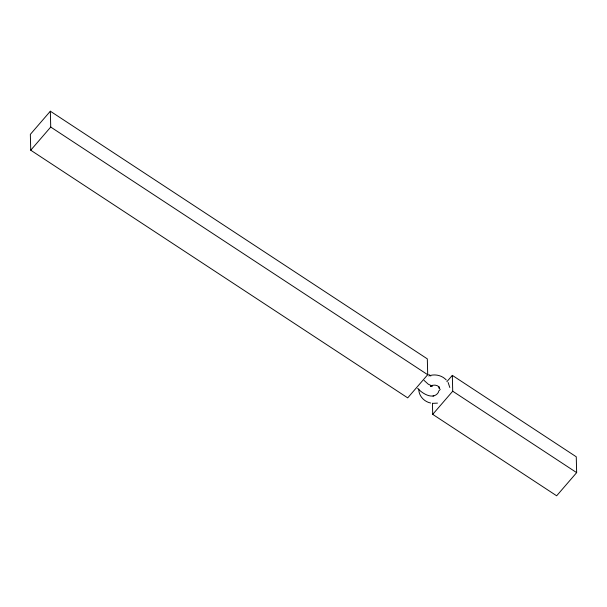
<?xml version="1.0" encoding="UTF-8"?>
<svg xmlns="http://www.w3.org/2000/svg" width="607" height="607" viewBox="0 0 607 607"><rect width="100%" height="100%" fill="white"/><g stroke="black" fill="none" stroke-linecap="round" stroke-linejoin="round"><path stroke-width="0.91" d="M438.474 392.266C433.368 400.461 422.373 393.639 417.677 388.389M50.343 111.21L30.35 134.367L30.737 150.21L407.707 397.873L427.707 374.716L427.32 358.874L50.343 111.21L50.73 127.053L30.737 150.21M438.391 391.507L440.204 389.398M446.873 381.682L452.329 375.369L576.263 456.79L576.65 472.633L556.657 495.79L432.715 414.361L432.442 403.185M432.715 414.361L452.716 391.204L452.329 375.369M430.674 386.196C433.504 383.973 439.498 385.316 439.756 388.563M430.644 386.462L432.169 386.044L431.402 386.098L432.131 386.022L428.254 384.185L424.081 380.407M428.694 375.938C434.673 373.737 441.964 375.225 446.297 379.997M432.981 396.075L433.777 395.939M437.465 403.116L432.89 403.352M430.636 403.018C424.179 401.743 418.648 395.878 418.8 389.125M50.73 127.053L427.707 374.716M452.716 391.204L576.65 472.633M428.815 374.519L430.811 375.999M448.11 382.463L449.81 387.494M438.762 386.492L439.142 388.526"/></g></svg>
